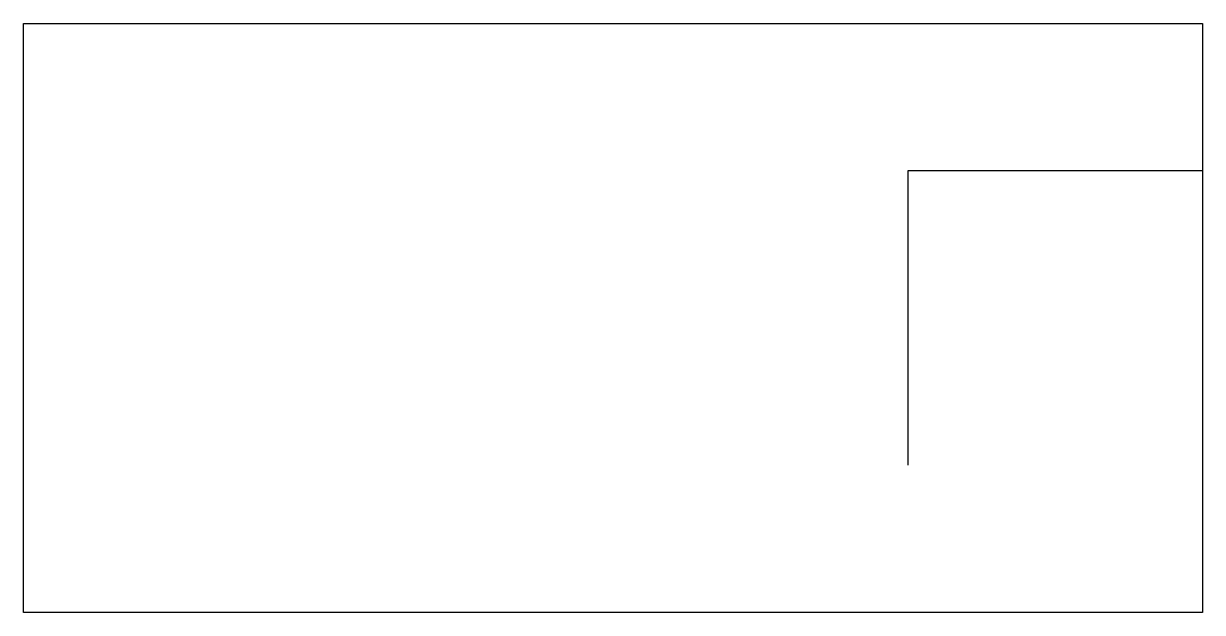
# Model space of a CAD drawing. Header units: millimetres. Extents: x -300 to 0, y -112 to 38.
import ezdxf

# ---------------------------------------------------------------- set-up
doc = ezdxf.new("R2010")
doc.units = ezdxf.units.MM

msp = doc.modelspace()

# ---------------------------------------------------------------- linework, layer by layer
at = {"color": 0, "linetype": 'ByBlock', "lineweight": -2}
for p, q in [((0, 0), (-75, 0)), ((-75, 0), (-75, -75))]:
    msp.add_line(p, q, dxfattribs=at)
for points in [[(0, 37.5), (0, -112.5), (-300, -112.5), (-300, 37.5)], [(-300, 37.5), (0, 37.5)]]:
    msp.add_lwpolyline(points, dxfattribs=at)

doc.saveas('drawing.dxf')
